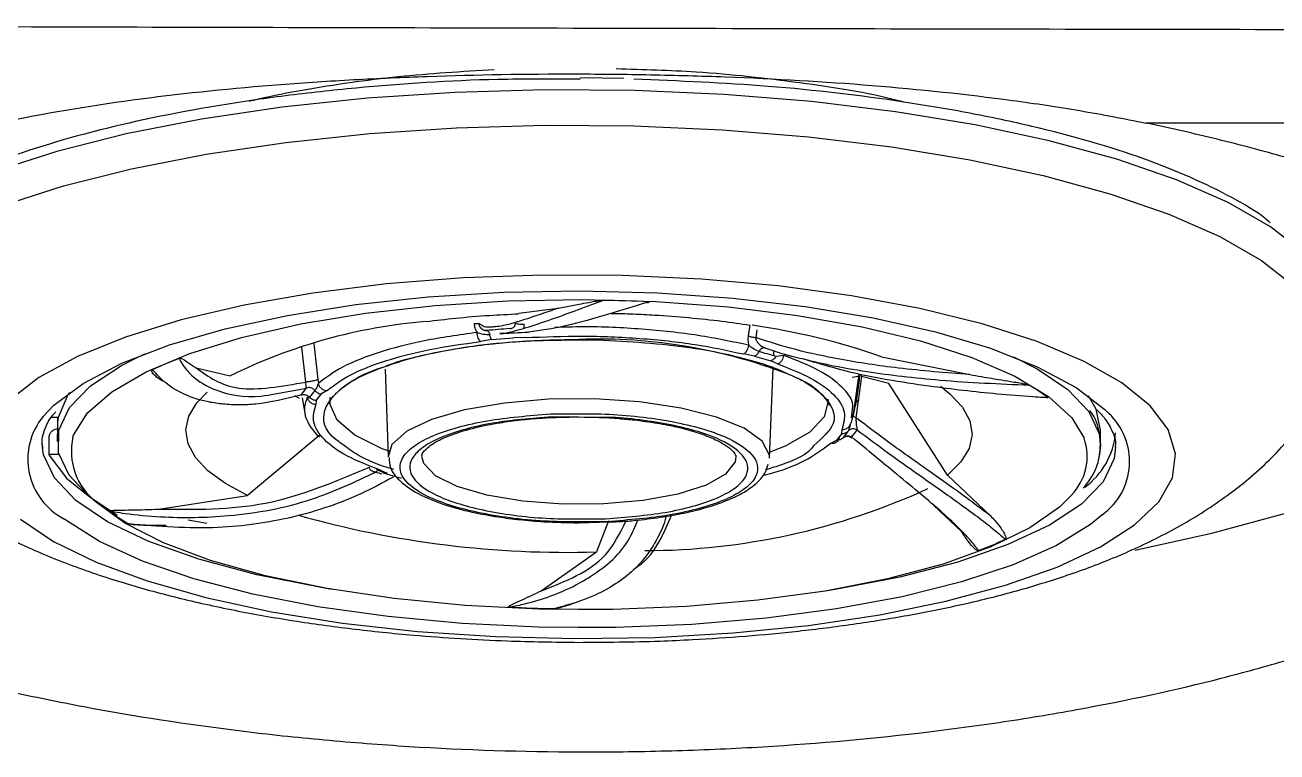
# Model space of a CAD drawing. Header units: inches. Extents: x 2 to 86, y -22 to 129.
# Drawn here: x 41.336 to 42.98, y 79.029 to 79.984 of the extents above; entities that cross this region are included whole.
import ezdxf

# ---------------------------------------------------------------- set-up
doc = ezdxf.new("R2010")
doc.units = ezdxf.units.IN
doc.header["$MEASUREMENT"] = 0
doc.layers.add('BDIM_CYAN', color=4, linetype='Continuous')

# ---------------------------------------------------------------- blocks, each defined once
blk = doc.blocks.new('2026 RHYTHM')
at = {"layer": 'BDIM_CYAN', "color": 3}
for p, q in [((39.7492, 78.9284), (39.6919, 78.9294)), ((39.6107, 78.62), (39.6629, 78.6266)), ((39.6183, 78.6051), (39.6172, 78.6002)), ((39.9148, 78.6046), (39.9126, 78.5904)), ((39.924, 78.5983), (39.9224, 78.5881)), ((39.3419, 78.5803), (39.3474, 78.533)), ((39.5759, 78.5854), (39.5608, 78.5829)), ((39.5759, 78.5854), (39.6042, 78.5879)), ((39.6195, 78.5881), (39.6042, 78.5879)), ((39.9324, 78.5746), (39.9299, 78.5767)), ((39.1081, 78.5612), (39.1201, 78.5668)), ((39.3316, 78.5297), (39.3261, 78.5757)), ((39.921, 78.5638), (39.9063, 78.5666)), ((39.921, 78.5638), (39.9424, 78.5576)), ((39.946, 78.5641), (39.9463, 78.5712)), ((39.9595, 78.5646), (39.9488, 78.5632)), ((40.0877, 78.5629), (40.2035, 78.5394)), ((39.1876, 78.5482), (39.2321, 78.5377)), ((39.4358, 78.5465), (39.4396, 78.4315)), ((39.9406, 78.4298), (39.9454, 78.5484)), ((39.9509, 78.5536), (39.9424, 78.5576)), ((39.3474, 78.533), (39.348, 78.5279)), ((40.0492, 78.5359), (40.0617, 78.5381)), ((40.0577, 78.5402), (40.0502, 78.4876)), ((40.0615, 78.5368), (40.054, 78.4829)), ((40.097, 78.5278), (40.0615, 78.5368)), ((40.1744, 78.4075), (40.097, 78.5278)), ((39.3105, 78.5179), (39.3323, 78.5217)), ((39.3168, 78.5121), (39.3227, 78.5083)), ((39.3452, 78.5053), (39.352, 78.514)), ((39.3589, 78.5182), (39.352, 78.514)), ((39.3267, 78.5088), (39.3312, 78.4836)), ((39.3452, 78.5053), (39.3448, 78.5)), ((39.0063, 78.4832), (38.9978, 78.4831)), ((39.0055, 78.4832), (39.0052, 78.4732)), ((39.7142, 78.4832), (39.6549, 78.4839)), ((40.048, 78.4827), (40.0489, 78.4905)), ((39.0052, 78.4715), (39.0051, 78.4517)), ((40.0354, 78.4622), (40.0286, 78.4535)), ((40.0354, 78.4622), (40.0358, 78.4674)), ((40.0465, 78.4729), (40.0451, 78.4715)), ((40.3752, 78.4469), (40.3753, 78.4667)), ((38.9861, 78.44), (38.9854, 78.4494)), ((38.9941, 78.4567), (38.9941, 78.4342)), ((39.3504, 78.4603), (39.255, 78.3805)), ((40.0217, 78.4493), (40.0286, 78.4535)), ((40.3752, 78.4469), (40.3734, 78.4319)), ((38.9941, 78.435), (39.0072, 78.4351)), ((39.8962, 78.4337), (39.8963, 78.4314)), ((39.4298, 78.4133), (39.4289, 78.4138)), ((39.4297, 78.4138), (39.4382, 78.4099)), ((39.4345, 78.4099), (39.4567, 78.4034)), ((40.1744, 78.4075), (40.2307, 78.3539)), ((39.1381, 78.3629), (39.255, 78.3805)), ((40.1927, 78.3334), (40.1565, 78.3675)), ((39.2017, 78.3437), (39.1768, 78.3483)), ((39.6898, 78.3448), (39.7304, 78.3461)), ((39.729, 78.3475), (39.7131, 78.3065)), ((39.6407, 78.2555), (39.7131, 78.3065)), ((39.6891, 78.2308), (39.6374, 78.2316)), ((39.6891, 78.2072), (39.6372, 78.2079))]:
    blk.add_line(p, q, dxfattribs=at)
at = {"layer": 'BDIM_CYAN', "color": 3, "flags": 128}
for points in [[(39.7636, 78.9127), (39.6452, 78.9135), (39.5275, 78.9101), (39.412, 78.9025), (39.3005, 78.8907), (39.1944, 78.8751), (39.0954, 78.8556), (39.0046, 78.8327), (38.9235, 78.8067), (38.8532, 78.7779), (38.7946, 78.7468), (38.7486, 78.7137), (38.7172, 78.6809)], [(40.6617, 78.678), (40.6416, 78.6998), (40.5986, 78.7335), (40.5429, 78.7655), (40.4752, 78.7953), (40.3965, 78.8225), (40.3079, 78.8467), (40.2106, 78.8676), (40.106, 78.8848), (39.9956, 78.8982), (39.8809, 78.9075), (39.7636, 78.9127)], [(38.7146, 78.5261), (38.7131, 78.5293), (38.7043, 78.5649), (38.7094, 78.6004), (38.7282, 78.6355), (38.7606, 78.6696), (38.806, 78.7023), (38.8638, 78.7331), (38.9332, 78.7615), (39.0133, 78.7872), (39.1028, 78.8098), (39.2007, 78.8289), (39.3053, 78.8444), (39.4155, 78.856), (39.5294, 78.8636), (39.6456, 78.8669), (39.7625, 78.8661)], [(39.7625, 78.8661), (39.8784, 78.861), (39.9916, 78.8518), (40.1006, 78.8386), (40.2038, 78.8216), (40.2998, 78.801), (40.3873, 78.7771), (40.465, 78.7502), (40.5318, 78.7208), (40.5868, 78.6892), (40.6293, 78.6559), (40.6585, 78.6214), (40.6742, 78.586), (40.6761, 78.5504), (40.6651, 78.5169)], [(39.7473, 78.6697), (39.6425, 78.6702), (39.5387, 78.6665), (39.4375, 78.6585), (39.3408, 78.6466), (39.2504, 78.6308), (39.1678, 78.6114), (39.0945, 78.5888), (39.0318, 78.5634), (38.9809, 78.5357), (38.9427, 78.5061)], [(38.9567, 78.3494), (39.0002, 78.3203), (39.0561, 78.2931), (39.1232, 78.2684), (39.2004, 78.2466), (39.2864, 78.2281), (39.3796, 78.2132), (39.4783, 78.2022), (39.5808, 78.1954), (39.6853, 78.1927), (39.7898, 78.1943), (39.8926, 78.2002), (39.9918, 78.2101), (40.0855, 78.2241), (40.1722, 78.2417), (40.2504, 78.2627), (40.3185, 78.2867), (40.3754, 78.3133), (40.42, 78.3421), (40.4517, 78.3724), (40.4697, 78.4038), (40.4739, 78.4356), (40.464, 78.4674), (40.4404, 78.4986), (40.4033, 78.5286), (40.3536, 78.5568), (40.292, 78.5828), (40.2196, 78.6061), (40.1378, 78.6263), (40.048, 78.643), (39.9518, 78.6559), (39.851, 78.6649), (39.7473, 78.6697)], [(38.9865, 78.4845), (39.0007, 78.4994), (39.039, 78.5279), (39.0899, 78.5544), (39.1524, 78.5784), (39.2255, 78.5995), (39.3076, 78.6173), (39.3971, 78.6314), (39.4923, 78.6416), (39.5914, 78.6476), (39.6924, 78.6493), (39.7934, 78.6468), (39.8923, 78.6399), (39.9873, 78.629), (40.0765, 78.6141), (40.1583, 78.5957), (40.2308, 78.574), (40.2929, 78.5494), (40.3433, 78.5225), (40.3809, 78.4937), (40.3861, 78.4885)], [(41.0061, 78.6504), (41.0038, 78.6144), (40.9882, 78.5735), (40.9588, 78.5333), (40.916, 78.4943), (40.8602, 78.4568), (40.792, 78.4214), (40.7121, 78.3883), (40.6214, 78.3579), (40.5208, 78.3306), (40.4209, 78.3085)], [(39.0255, 78.4575), (39.0264, 78.4599), (39.0447, 78.4891), (39.0767, 78.517), (39.1218, 78.5433), (39.1791, 78.5671), (39.2472, 78.5882), (39.3248, 78.606), (39.4101, 78.6201), (39.5014, 78.6303), (39.5968, 78.6362), (39.6941, 78.6379), (39.7914, 78.6353), (39.8865, 78.6283), (39.9774, 78.6173), (40.0621, 78.6023), (40.139, 78.5838), (40.2063, 78.562), (40.2626, 78.5376), (40.3067, 78.5109), (40.3376, 78.4826), (40.3538, 78.4558)], [(39.6183, 78.6051), (39.6159, 78.6053), (39.6135, 78.6054), (39.6113, 78.6056), (39.6094, 78.6058), (39.6079, 78.6061), (39.6069, 78.6063), (39.6066, 78.6065), (39.6068, 78.6067)], [(39.0837, 78.3542), (39.048, 78.3787), (39.0206, 78.4074), (39.0068, 78.4369), (39.007, 78.4667), (39.021, 78.4961), (39.0487, 78.5246), (39.0895, 78.5515), (39.1081, 78.5612)], [(40.2611, 78.5629), (40.2919, 78.5472), (40.3324, 78.5199), (40.3598, 78.4912), (40.3735, 78.4617), (40.3752, 78.4469)], [(39.0212, 78.516), (39.019, 78.5128), (39.0063, 78.4832)], [(39.255, 78.3805), (39.2259, 78.3964), (39.203, 78.4132), (39.1866, 78.4307), (39.1768, 78.4486), (39.1739, 78.4668), (39.1779, 78.4848), (39.1886, 78.5026), (39.2018, 78.5163)], [(40.1649, 78.5241), (40.1775, 78.5142), (40.1939, 78.4968), (40.2036, 78.4788), (40.2065, 78.4607), (40.2026, 78.4426), (40.1918, 78.4248), (40.1744, 78.4075)], [(40.3753, 78.4667), (40.3695, 78.4939), (40.3596, 78.5114)], [(39.4421, 78.4383), (39.4318, 78.4421), (39.3958, 78.46), (39.3726, 78.4797), (39.3633, 78.5003), (39.3637, 78.5098)], [(39.9406, 78.4298), (39.9405, 78.4337), (39.9309, 78.4519), (39.9073, 78.4689), (39.8711, 78.4837), (39.8244, 78.4955), (39.7699, 78.5036), (39.7108, 78.5075), (39.6504, 78.507), (39.5924, 78.5021), (39.54, 78.4931), (39.4964, 78.4805), (39.464, 78.4651), (39.4447, 78.4477), (39.4396, 78.4315)], [(40.0171, 78.5073), (40.0175, 78.5046), (40.0125, 78.4838), (39.9934, 78.4639), (39.9611, 78.4456), (39.9409, 78.4375)], [(40.0529, 78.5028), (40.0567, 78.505), (40.0582, 78.5058)], [(39.0063, 78.4832), (39.0055, 78.4772), (39.0052, 78.4715)], [(39.3655, 78.2574), (39.3515, 78.2598), (39.267, 78.2766), (39.1911, 78.297), (39.1253, 78.3204), (39.0711, 78.3463), (39.0295, 78.3743), (39.0013, 78.4038), (38.9872, 78.4342), (38.9861, 78.44)], [(38.9941, 78.4342), (39.0174, 78.4036), (39.0461, 78.3803)], [(39.8963, 78.4314), (39.8953, 78.4247), (39.8828, 78.4088), (39.8572, 78.3944), (39.8202, 78.3826), (39.7744, 78.3742), (39.7228, 78.3696), (39.669, 78.3694), (39.6166, 78.3733), (39.5692, 78.3813), (39.5301, 78.3926), (39.5019, 78.4067), (39.4865, 78.4225), (39.4839, 78.4321)], [(40.3949, 78.4444), (40.393, 78.4291), (40.3785, 78.3988), (40.3501, 78.3695), (40.3082, 78.3418), (40.2537, 78.3162), (40.1877, 78.2933), (40.1116, 78.2735), (40.0269, 78.2573), (40.0135, 78.2552)], [(40.337, 78.3813), (40.3212, 78.3655), (40.2826, 78.3383), (40.2312, 78.3132), (40.1684, 78.2907), (40.0953, 78.2712), (40.0137, 78.2552), (39.9251, 78.243), (39.8315, 78.2349), (39.7349, 78.2311), (39.6891, 78.2308)], [(39.6374, 78.2316), (39.5409, 78.2364), (39.4477, 78.2454), (39.3596, 78.2585), (39.2786, 78.2753), (39.2063, 78.2955), (39.1444, 78.3186), (39.094, 78.3442), (39.0568, 78.3714)], [(39.6372, 78.2079), (39.537, 78.2126), (39.4398, 78.2216), (39.3474, 78.2345), (39.2618, 78.2512), (39.1844, 78.2713), (39.1169, 78.2945), (39.0606, 78.3203), (39.0165, 78.3482), (39.0145, 78.3498)], [(40.3776, 78.3554), (40.362, 78.3427), (40.3173, 78.3151), (40.2605, 78.2898), (40.1925, 78.2672), (40.1147, 78.2477), (40.0287, 78.2317), (39.9361, 78.2195), (39.8387, 78.2114), (39.7384, 78.2075), (39.6891, 78.2072)]]:
    blk.add_lwpolyline(points, dxfattribs=at)
at = {"layer": 'BDIM_CYAN', "color": 3}
for centre, radius, start, end in [((39.6837, 76.4795), 2.1578, 87.4026, 89.0008), ((39.5505, 77.8909), 0.721, 94.9021, 116.2154), ((39.679, 77.5158), 1.087, 94.2135, 95.7991), ((39.7924, 77.7189), 0.8942, 70.7136, 81.9566), ((39.716, 77.891), 0.6951, 68.2527, 92.0889), ((39.3602, 78.0559), 0.5412, 111.1253, 115.1448), ((39.7945, 78.0749), 0.5121, 72.4714, 75.0352), ((39.3795, 78.4772), 0.0649, 136.689, 147.0796), ((39.3893, 78.4754), 0.0628, 136.689, 147.0796), ((40.1412, 78.2877), 0.2762, 53.2117, 59.508), ((39.3647, 78.4936), 0.0349, 153.3901, 194.0949), ((39.0547, 78.4284), 0.0883, 140.5713, 242.9024), ((39.3871, 78.5032), 0.0591, 197.8871, 230.2624), ((40.3269, 78.4255), 0.0865, 305.8314, 46.7857), ((39.9913, 78.4996), 0.0628, 316.689, 327.0794), ((40.0011, 78.5021), 0.0649, 316.6904, 327.0789), ((40.2968, 78.4714), 0.0985, 305.8794, 355.0345), ((39.1092, 78.4392), 0.0856, 167.6356, 232.318), ((40.2858, 78.432), 0.072, 315.2465, 19.2871), ((39.573, 78.884), 0.4956, 252.4336, 253.3682), ((39.7754, 79.2041), 0.8958, 270.1002, 294.6112), ((39.2391, 78.5814), 0.2762, 233.2117, 239.508), ((39.6753, 79.6122), 1.3062, 254.3048, 271.6618), ((40.0201, 78.8132), 0.5412, 291.1253, 295.1452), ((39.6965, 80.3896), 2.1578, 267.4026, 269.0009)]:
    blk.add_arc(centre, radius, start, end, dxfattribs=at)
for points, knots in [([(46.041, 78.9888), (45.7893, 78.9886), (45.2784, 78.9883), (44.5009, 78.9884), (43.7009, 78.9887), (42.8784, 78.9893), (41.856, 78.9904), (40.6633, 78.9922), (39.33, 78.9949), (38.4633, 78.9973), (38.041, 78.9986)], [0, 0, 0, 0, 0.0943803, 0.1915681, 0.2915658, 0.3943756, 0.5, 0.6749705, 0.841634, 1, 1, 1, 1]), ([(39.2571, 78.8986), (39.2612, 78.8996), (39.2837, 78.9053), (39.3473, 78.9173), (39.4492, 78.9323), (39.5365, 78.9377), (39.5788, 78.9403)], [0, 0, 0, 0, 0.045346, 0.247325, 0.634606, 1, 1, 1, 1]), ([(39.7391, 78.9413), (39.7745, 78.9403), (39.8575, 78.938), (39.9817, 78.9237), (40.0744, 78.9095), (40.1142, 78.8983), (40.118, 78.8972)], [0, 0, 0, 0, 0.258151, 0.606581, 0.962406, 1, 1, 1, 1]), ([(39.692, 78.9273), (39.6557, 78.9275), (39.556, 78.9282), (39.4255, 78.9192), (39.3041, 78.9061), (39.1843, 78.8885), (39.0461, 78.8595), (38.9297, 78.8225), (38.8557, 78.7891), (38.817, 78.77), (38.8035, 78.7585), (38.8011, 78.7564)], [0, 0, 0, 0, 0.097151, 0.266569, 0.354904, 0.443257, 0.623463, 0.803669, 0.892004, 0.980357, 1, 1, 1, 1]), ([(38.9416, 78.873), (38.9977, 78.8844), (39.0555, 78.8939), (39.1744, 78.9095), (39.2356, 78.9157), (39.3302, 78.923), (39.3623, 78.9251), (39.4267, 78.9286), (39.459, 78.93), (39.556, 78.9334), (39.621, 78.9345), (39.7189, 78.9343), (39.7516, 78.934), (39.8171, 78.9327), (39.8501, 78.9318), (39.9482, 78.9281), (40.0122, 78.9244), (40.1376, 78.9142), (40.199, 78.9078), (40.2893, 78.8956), (40.3191, 78.8911), (40.3774, 78.8812), (40.4061, 78.8758), (40.4342, 78.8699)], [0, 0, 0, 0, 0.125, 0.125, 0.25, 0.25, 0.3125, 0.3125, 0.375, 0.375, 0.5, 0.5, 0.5625, 0.5625, 0.625, 0.625, 0.75, 0.75, 0.875, 0.875, 0.9375, 0.9375, 1, 1, 1, 1]), ([(40.5982, 78.7389), (40.5959, 78.7409), (40.5824, 78.7523), (40.5329, 78.7815), (40.4378, 78.8242), (40.3145, 78.8598), (40.2045, 78.8832), (40.091, 78.9023), (39.9439, 78.9199), (39.8216, 78.925), (39.7622, 78.9275)], [0, 0, 0, 0, 0.0186614, 0.1094785, 0.2947099, 0.4799414, 0.5707395, 0.6615566, 0.8356991, 1, 1, 1, 1]), ([(38.9417, 78.873), (38.8774, 78.8598), (38.817, 78.8452), (38.7322, 78.8212), (38.7049, 78.8129), (38.6654, 78.7999), (38.6525, 78.7954), (38.6271, 78.7864), (38.6147, 78.7818), (38.5545, 78.7586), (38.5116, 78.7391), (38.4552, 78.7087), (38.4377, 78.6984), (38.4135, 78.6826), (38.4057, 78.6773), (38.3909, 78.6665), (38.3838, 78.6611), (38.3503, 78.6337), (38.3297, 78.6116), (38.3003, 78.5668), (38.2916, 78.544), (38.2863, 78.4977), (38.2898, 78.4748), (38.3087, 78.4292), (38.324, 78.4065), (38.3561, 78.3725), (38.3683, 78.3613), (38.3952, 78.3392), (38.41, 78.3283), (38.4584, 78.296), (38.4959, 78.2751), (38.5496, 78.2497), (38.5607, 78.2447), (38.5834, 78.2347), (38.595, 78.2298), (38.6307, 78.2153), (38.6555, 78.206), (38.7332, 78.1787), (38.7891, 78.1617), (38.8793, 78.1381), (38.9106, 78.1306), (38.9744, 78.1163), (39.0069, 78.1097), (39.1064, 78.091), (39.1753, 78.0803), (39.2646, 78.0693), (39.2826, 78.0672), (39.319, 78.0633), (39.3374, 78.0615), (39.3927, 78.0564), (39.4298, 78.0535), (39.5412, 78.0466), (39.6161, 78.0442), (39.7292, 78.0438), (39.767, 78.0443), (39.843, 78.0463), (39.8805, 78.0478), (39.9921, 78.0541), (40.0649, 78.0604), (40.1719, 78.0729), (40.2072, 78.0775), (40.277, 78.0879), (40.3111, 78.0936), (40.4108, 78.1117), (40.474, 78.1255), (40.5637, 78.1484), (40.5928, 78.1564), (40.6351, 78.1691), (40.649, 78.1734), (40.6762, 78.1821), (40.6895, 78.1865), (40.7543, 78.209), (40.8014, 78.2279), (40.8651, 78.2578), (40.8851, 78.268), (40.9228, 78.2889), (40.9405, 78.2996), (40.9888, 78.3318), (41.0154, 78.3537), (41.0468, 78.3872), (41.0559, 78.3984), (41.0711, 78.4212), (41.0773, 78.4328), (41.0912, 78.4673), (41.0944, 78.4903), (41.0901, 78.5246), (41.0872, 78.5361), (41.0805, 78.5533), (41.0779, 78.559), (41.0719, 78.5705), (41.0685, 78.5762), (41.0496, 78.6048), (41.0287, 78.6271), (40.9753, 78.6707), (40.943, 78.692), (40.8856, 78.7232), (40.8651, 78.7333), (40.8219, 78.7531), (40.7992, 78.7627), (40.7274, 78.7907), (40.6748, 78.8083), (40.5889, 78.8331), (40.5591, 78.841), (40.498, 78.856), (40.4666, 78.8632), (40.4342, 78.8699)], [0, 0, 0, 0, 0.03125, 0.03125, 0.046875, 0.046875, 0.054688, 0.054688, 0.0625, 0.0625, 0.09375, 0.09375, 0.109375, 0.109375, 0.117188, 0.117188, 0.125, 0.125, 0.15625, 0.15625, 0.1875, 0.1875, 0.21875, 0.21875, 0.25, 0.25, 0.265625, 0.265625, 0.28125, 0.28125, 0.3125, 0.3125, 0.320312, 0.320312, 0.328125, 0.328125, 0.34375, 0.34375, 0.375, 0.375, 0.390625, 0.390625, 0.40625, 0.40625, 0.4375, 0.4375, 0.445312, 0.445312, 0.453125, 0.453125, 0.46875, 0.46875, 0.5, 0.5, 0.515625, 0.515625, 0.53125, 0.53125, 0.5625, 0.5625, 0.578125, 0.578125, 0.59375, 0.59375, 0.625, 0.625, 0.640625, 0.640625, 0.648437, 0.648437, 0.65625, 0.65625, 0.6875, 0.6875, 0.703125, 0.703125, 0.71875, 0.71875, 0.75, 0.75, 0.765625, 0.765625, 0.78125, 0.78125, 0.8125, 0.8125, 0.828125, 0.828125, 0.835937, 0.835937, 0.84375, 0.84375, 0.875, 0.875, 0.90625, 0.90625, 0.921875, 0.921875, 0.9375, 0.9375, 0.96875, 0.96875, 0.984375, 0.984375, 1, 1, 1, 1]), ([(43.6577, 78.8662), (43.371, 78.8664), (42.7976, 78.8668), (41.9376, 78.8677), (41.1498, 78.8688), (40.6486, 78.8696), (40.4342, 78.8699)], [0, 0, 0, 0, 0.266821, 0.533639, 0.800458, 1, 1, 1, 1]), ([(39.6629, 78.6266), (39.647, 78.6211), (39.6155, 78.6101), (39.5896, 78.6029), (39.5798, 78.6022), (39.5775, 78.602)], [0, 0, 0, 0, 0.433768, 0.861789, 1, 1, 1, 1]), ([(39.5862, 78.5937), (39.5877, 78.5937), (39.5943, 78.5937), (39.6132, 78.5986), (39.6441, 78.6085), (39.6809, 78.6216), (39.7086, 78.6321), (39.7214, 78.6369)], [0, 0, 0, 0, 0.071473, 0.30612, 0.550337, 0.792149, 1, 1, 1, 1]), ([(39.7815, 78.6351), (39.7808, 78.6348), (39.779, 78.6343), (39.7737, 78.6325), (39.7569, 78.6272), (39.7204, 78.6161), (39.6671, 78.601), (39.6394, 78.5974), (39.6242, 78.5954)], [0, 0, 0, 0, 0.009829, 0.026256, 0.078708, 0.257825, 0.592867, 1, 1, 1, 1]), ([(39.6629, 78.6266), (39.6661, 78.6272), (39.6747, 78.6289), (39.6881, 78.6315), (39.7012, 78.634), (39.711, 78.6357), (39.717, 78.6368), (39.7209, 78.6369), (39.7214, 78.6369)], [0, 0, 0, 0, 0.191782, 0.518998, 0.728969, 0.85611, 0.98384, 1, 1, 1, 1]), ([(39.7815, 78.6351), (39.7816, 78.635), (39.7819, 78.635), (39.7822, 78.635), (39.7824, 78.6349), (39.7825, 78.6348), (39.7824, 78.6346), (39.7816, 78.6341), (39.7804, 78.6338), (39.7796, 78.6336)], [0, 0, 0, 0, 0.047886, 0.096241, 0.140019, 0.187864, 0.26967, 0.525147, 1, 1, 1, 1]), ([(39.4896, 78.6092), (39.5023, 78.6107), (39.5287, 78.6139), (39.5698, 78.6173), (39.5981, 78.6187), (39.6108, 78.6193)], [0, 0, 0, 0, 0.3355118, 0.7002762, 1, 1, 1, 1]), ([(39.7326, 78.6199), (39.7422, 78.6197), (39.7614, 78.6194), (39.7955, 78.6174), (39.8349, 78.6145), (39.8773, 78.61), (39.9027, 78.6063), (39.9149, 78.6046)], [0, 0, 0, 0, 0.1465651, 0.2933581, 0.5331091, 0.7759383, 1, 1, 1, 1]), ([(39.5565, 78.5948), (39.5328, 78.5915), (39.4854, 78.5848), (39.4259, 78.569), (39.3774, 78.5501), (39.3578, 78.5353), (39.348, 78.5279)], [0, 0, 0, 0, 0.25, 0.5, 0.75, 1, 1, 1, 1]), ([(39.5527, 78.6064), (39.5535, 78.6064), (39.5551, 78.6064), (39.557, 78.6065), (39.5584, 78.6067), (39.5587, 78.6068), (39.5588, 78.6069)], [0, 0, 0, 0, 0.245337, 0.5, 0.754663, 1, 1, 1, 1]), ([(39.5527, 78.6064), (39.5528, 78.6044), (39.5531, 78.6002), (39.5553, 78.5967), (39.5565, 78.5948)], [0, 0, 0, 0, 0.459104, 1, 1, 1, 1]), ([(39.573, 78.5917), (39.5702, 78.5918), (39.5644, 78.5919), (39.5592, 78.5938), (39.5565, 78.5948)], [0, 0, 0, 0, 0.490746, 1, 1, 1, 1]), ([(39.5588, 78.6069), (39.5589, 78.6062), (39.559, 78.6048), (39.56, 78.6023), (39.562, 78.5997), (39.5653, 78.5976), (39.5679, 78.5974), (39.5692, 78.5973)], [0, 0, 0, 0, 0.111418, 0.230072, 0.482003, 0.743082, 1, 1, 1, 1]), ([(39.5775, 78.602), (39.5758, 78.6018), (39.5701, 78.6012), (39.5638, 78.6024), (39.5605, 78.6054), (39.5588, 78.6069)], [0, 0, 0, 0, 0.166954, 0.5868829, 1, 1, 1, 1]), ([(39.5705, 78.5972), (39.5696, 78.5972), (39.5678, 78.5971), (39.5653, 78.5978), (39.5629, 78.5991), (39.5617, 78.6004), (39.561, 78.601)], [0, 0, 0, 0, 0.243218, 0.495225, 0.749641, 1, 1, 1, 1]), ([(39.5862, 78.5932), (39.5926, 78.5936), (39.605, 78.5946), (39.6179, 78.595), (39.6242, 78.5952)], [0, 0, 0, 0, 0.515586, 1, 1, 1, 1]), ([(39.5992, 78.5999), (39.6001, 78.6), (39.6019, 78.6001), (39.6041, 78.6013), (39.6055, 78.6027), (39.6062, 78.6039), (39.6067, 78.6053), (39.6068, 78.6062), (39.6068, 78.6067)], [0, 0, 0, 0, 0.27767, 0.532627, 0.651875, 0.767289, 0.882123, 1, 1, 1, 1]), ([(39.9134, 78.578), (39.8918, 78.5826), (39.8486, 78.5918), (39.7736, 78.5997), (39.709, 78.603), (39.6708, 78.6017), (39.6586, 78.6012)], [0, 0, 0, 0, 0.288168, 0.576335, 0.864503, 1, 1, 1, 1]), ([(39.3589, 78.5182), (39.3682, 78.5252), (39.3871, 78.5396), (39.4343, 78.5579), (39.4922, 78.5732), (39.5381, 78.5797), (39.5608, 78.5829)], [0, 0, 0, 0, 0.2470114, 0.5, 0.7529886, 1, 1, 1, 1]), ([(39.4356, 78.5502), (39.4373, 78.5509), (39.4519, 78.557), (39.4861, 78.5655), (39.5328, 78.5746), (39.5745, 78.5799), (39.6129, 78.5833), (39.6509, 78.5853), (39.6776, 78.5855), (39.6907, 78.5856)], [0, 0, 0, 0, 0.029536, 0.257611, 0.45144, 0.60293, 0.724615, 0.864991, 1, 1, 1, 1]), ([(39.4356, 78.5501), (39.4471, 78.554), (39.4738, 78.5633), (39.5267, 78.5739), (39.6072, 78.5846), (39.6723, 78.5851), (39.7147, 78.5853)], [0, 0, 0, 0, 0.166958, 0.3862802, 0.6010448, 1, 1, 1, 1]), ([(39.6195, 78.5881), (39.6444, 78.5891), (39.6947, 78.5911), (39.7709, 78.5877), (39.8438, 78.58), (39.8856, 78.571), (39.9063, 78.5666)], [0, 0, 0, 0, 0.247011, 0.5, 0.752989, 1, 1, 1, 1]), ([(39.7147, 78.5853), (39.7564, 78.5829), (39.8205, 78.5792), (39.8949, 78.5645), (39.9421, 78.5514), (39.964, 78.5409), (39.9735, 78.5364)], [0, 0, 0, 0, 0.399125, 0.613981, 0.833397, 1, 1, 1, 1]), ([(39.9126, 78.5904), (39.9123, 78.5885), (39.9117, 78.5843), (39.9128, 78.5802), (39.9134, 78.578)], [0, 0, 0, 0, 0.459354, 1, 1, 1, 1]), ([(39.9126, 78.5904), (39.9133, 78.5901), (39.9147, 78.5896), (39.9173, 78.5889), (39.92, 78.5884), (39.9216, 78.5882), (39.9224, 78.5881)], [0, 0, 0, 0, 0.2453369, 0.5000001, 0.7546632, 1, 1, 1, 1]), ([(39.9268, 78.5696), (39.9241, 78.5708), (39.9194, 78.5729), (39.9152, 78.5764), (39.9134, 78.578)], [0, 0, 0, 0, 0.571403, 1, 1, 1, 1]), ([(40.2035, 78.5394), (40.1721, 78.5419), (40.1145, 78.5465), (40.0376, 78.5581), (39.9747, 78.5713), (39.9397, 78.5825), (39.9224, 78.5881)], [0, 0, 0, 0, 0.317509, 0.583481, 0.794833, 1, 1, 1, 1]), ([(39.9224, 78.5881), (39.9225, 78.5874), (39.9226, 78.5859), (39.9238, 78.583), (39.9262, 78.5796), (39.93, 78.5763), (39.933, 78.5751), (39.9345, 78.5745)], [0, 0, 0, 0, 0.111469, 0.230184, 0.482261, 0.743373, 1, 1, 1, 1]), ([(39.1651, 78.5607), (39.1652, 78.5608), (39.1654, 78.5608), (39.1657, 78.5609), (39.166, 78.5609), (39.1665, 78.5609), (39.1673, 78.5608), (39.1696, 78.5601), (39.1752, 78.5567), (39.181, 78.5524), (39.1859, 78.5493), (39.1876, 78.5482)], [0, 0, 0, 0, 0.005501, 0.011055, 0.016084, 0.02158, 0.030977, 0.060324, 0.195274, 0.730604, 1, 1, 1, 1]), ([(39.1651, 78.5607), (39.1653, 78.5604), (39.1657, 78.5596), (39.167, 78.5571), (39.1715, 78.5496), (39.1842, 78.534), (39.2148, 78.5158), (39.2602, 78.5073), (39.2976, 78.5152), (39.3105, 78.5179)], [0, 0, 0, 0, 0.008071, 0.021558, 0.064622, 0.211677, 0.486749, 0.823042, 1, 1, 1, 1]), ([(39.9345, 78.5745), (39.9483, 78.5699), (39.9631, 78.5651), (39.9793, 78.5614), (39.9804, 78.5611)], [0, 0, 0, 0, 0.9300158, 1, 1, 1, 1]), ([(40.0489, 78.4905), (40.0495, 78.4934), (40.0517, 78.5044), (40.0375, 78.5231), (40.0083, 78.5456), (39.9758, 78.5582), (39.9595, 78.5646)], [0, 0, 0, 0, 0.11094, 0.407294, 0.703647, 1, 1, 1, 1]), ([(39.9598, 78.5665), (39.9623, 78.5658), (39.9673, 78.5645), (39.9691, 78.5638), (39.97, 78.5635)], [0, 0, 0, 0, 0.505926, 1, 1, 1, 1]), ([(39.9804, 78.5611), (39.993, 78.5581), (40.0215, 78.5513), (40.0667, 78.5435), (40.1157, 78.537), (40.1872, 78.5297), (40.2425, 78.5274), (40.2813, 78.5257)], [0, 0, 0, 0, 0.134675, 0.304466, 0.456322, 0.61821, 1, 1, 1, 1]), ([(40.3065, 78.5089), (40.3057, 78.5089), (40.3035, 78.5091), (40.2968, 78.5095), (40.2755, 78.5109), (40.2261, 78.5148), (40.1436, 78.5244), (40.0551, 78.5387), (40.003, 78.5545), (39.9842, 78.5602)], [0, 0, 0, 0, 0.007972, 0.021295, 0.063836, 0.2091, 0.480825, 0.813025, 1, 1, 1, 1]), ([(39.1461, 78.5299), (39.1454, 78.5302), (39.1413, 78.5321), (39.1363, 78.5355), (39.1318, 78.5396), (39.13, 78.5427), (39.1286, 78.5446), (39.13, 78.5457), (39.1302, 78.5458)], [0, 0, 0, 0, 0.086242, 0.456238, 0.693646, 0.837388, 0.981796, 1, 1, 1, 1]), ([(39.325, 78.5125), (39.305, 78.5076), (39.2767, 78.5008), (39.2437, 78.4994), (39.2229, 78.5004), (39.1981, 78.504), (39.1717, 78.5125), (39.1472, 78.5271), (39.1357, 78.5398), (39.1302, 78.5458)], [0, 0, 0, 0, 0.229238, 0.322198, 0.414546, 0.50635, 0.67863, 0.847274, 1, 1, 1, 1]), ([(39.1876, 78.5482), (39.2039, 78.5366), (39.2367, 78.513), (39.2998, 78.5241), (39.3316, 78.5297)], [0, 0, 0, 0, 0.495173, 1, 1, 1, 1]), ([(39.3788, 78.4487), (39.3761, 78.4505), (39.3563, 78.464), (39.3494, 78.4927), (39.3776, 78.524), (39.4122, 78.5428), (39.4317, 78.5489), (39.4356, 78.5501)], [0, 0, 0, 0, 0.055802, 0.409491, 0.76318, 0.953577, 1, 1, 1, 1]), ([(39.3618, 78.5018), (39.3617, 78.5017), (39.3615, 78.5009), (39.3639, 78.5066), (39.3699, 78.5138), (39.3828, 78.5253), (39.4033, 78.538), (39.4253, 78.5463), (39.4356, 78.5502)], [0, 0, 0, 0, 0.010187, 0.121829, 0.287117, 0.458172, 0.747547, 1, 1, 1, 1]), ([(39.9509, 78.5536), (39.9664, 78.5476), (39.9978, 78.5353), (40.0269, 78.5135), (40.042, 78.4905), (40.0378, 78.475), (40.0358, 78.4674)], [0, 0, 0, 0, 0.247011, 0.5, 0.752989, 1, 1, 1, 1]), ([(38.7138, 78.5278), (38.72, 78.5162), (38.7338, 78.4904), (38.7662, 78.4497), (38.8138, 78.4036), (38.8758, 78.3589), (38.9468, 78.3203), (39.0185, 78.2901), (39.0896, 78.266), (39.1619, 78.2462), (39.2368, 78.2296), (39.3137, 78.216), (39.3924, 78.2052), (39.4658, 78.1976), (39.5342, 78.1926), (39.6062, 78.1889), (39.6581, 78.1882), (39.6893, 78.1878)], [0, 0, 0, 0, 0.045596, 0.101549, 0.164102, 0.249308, 0.335129, 0.414785, 0.487907, 0.557572, 0.627897, 0.696385, 0.76108, 0.828114, 0.877389, 0.926236, 1, 1, 1, 1]), ([(39.3474, 78.533), (39.3471, 78.5328), (39.3465, 78.5325), (39.345, 78.532), (39.3429, 78.5314), (39.3405, 78.5309), (39.3379, 78.5304), (39.3354, 78.53), (39.3333, 78.5298), (39.3321, 78.5297), (39.3316, 78.5297)], [0, 0, 0, 0, 0.112211, 0.235183, 0.366441, 0.502102, 0.637431, 0.767756, 0.88937, 1, 1, 1, 1]), ([(39.3323, 78.5217), (39.3322, 78.522), (39.3321, 78.5224), (39.3319, 78.524), (39.3318, 78.5256), (39.3317, 78.5269), (39.3316, 78.5283), (39.3316, 78.5292), (39.3316, 78.5297)], [0, 0, 0, 0, 0.277558, 0.532524, 0.651825, 0.767232, 0.882131, 1, 1, 1, 1]), ([(39.348, 78.5279), (39.3477, 78.5272), (39.3473, 78.5261), (39.3466, 78.5242), (39.3458, 78.5223), (39.3447, 78.52), (39.3439, 78.519), (39.3436, 78.5185)], [0, 0, 0, 0, 0.224307, 0.303573, 0.473827, 0.745729, 1, 1, 1, 1]), ([(39.9735, 78.5366), (39.9758, 78.5356), (39.9847, 78.5315), (39.9953, 78.5246), (40.0064, 78.5161), (40.0138, 78.508), (40.0179, 78.5024), (40.0193, 78.4985), (40.019, 78.4993), (40.019, 78.4993)], [0, 0, 0, 0, 0.082191, 0.325648, 0.504264, 0.705813, 0.891807, 0.997518, 1, 1, 1, 1]), ([(39.9735, 78.5364), (39.9768, 78.535), (39.9932, 78.528), (40.0178, 78.5078), (40.0343, 78.4775), (40.0095, 78.4559), (39.9986, 78.4463)], [0, 0, 0, 0, 0.053882, 0.273091, 0.680302, 1, 1, 1, 1]), ([(40.0494, 78.4811), (40.0509, 78.4873), (40.0555, 78.506), (40.0577, 78.525), (40.0592, 78.5376)], [0, 0, 0, 0, 0.333517, 1, 1, 1, 1]), ([(40.2035, 78.5394), (40.2086, 78.5385), (40.2226, 78.5362), (40.2421, 78.533), (40.2595, 78.5301), (40.27, 78.5283), (40.276, 78.5271), (40.2792, 78.5264), (40.2807, 78.526), (40.2812, 78.5257), (40.2813, 78.5257)], [0, 0, 0, 0, 0.191797, 0.519572, 0.729704, 0.856737, 0.930022, 0.970712, 0.992634, 1, 1, 1, 1]), ([(39.3259, 78.5133), (39.3258, 78.513), (39.3256, 78.5121), (39.3252, 78.5123), (39.325, 78.5125)], [0, 0, 0, 0, 0.334004, 1, 1, 1, 1]), ([(39.3436, 78.5185), (39.3427, 78.5194), (39.3411, 78.521), (39.338, 78.5222), (39.3349, 78.5225), (39.3331, 78.522), (39.3323, 78.5217)], [0, 0, 0, 0, 0.266689, 0.531115, 0.778754, 1, 1, 1, 1]), ([(39.3436, 78.5185), (39.3441, 78.5179), (39.3453, 78.5167), (39.3474, 78.5153), (39.3497, 78.5143), (39.3513, 78.5141), (39.352, 78.514)], [0, 0, 0, 0, 0.257259, 0.51339, 0.762603, 1, 1, 1, 1]), ([(39.6893, 78.1878), (39.7251, 78.1881), (39.7754, 78.1884), (39.8485, 78.1918), (39.9096, 78.1958), (39.9802, 78.2025), (40.0515, 78.2115), (40.1231, 78.223), (40.1935, 78.2372), (40.262, 78.2541), (40.3284, 78.2742), (40.3935, 78.2983), (40.4575, 78.3277), (40.5195, 78.3636), (40.5785, 78.4078), (40.6266, 78.4567), (40.654, 78.4957), (40.6646, 78.516), (40.6671, 78.5209)], [0, 0, 0, 0, 0.084698, 0.118705, 0.174763, 0.232076, 0.29273, 0.355078, 0.419807, 0.485638, 0.552438, 0.622147, 0.695051, 0.770109, 0.843969, 0.920305, 0.98083, 1, 1, 1, 1]), ([(39.3365, 78.5096), (39.3359, 78.509), (39.3349, 78.5081), (39.3339, 78.5089), (39.3335, 78.5092)], [0, 0, 0, 0, 0.571404, 1, 1, 1, 1]), ([(39.4297, 78.4138), (39.4141, 78.4199), (39.3828, 78.4321), (39.3536, 78.4539), (39.3386, 78.477), (39.3428, 78.4924), (39.3448, 78.5)], [0, 0, 0, 0, 0.2470116, 0.5, 0.7529884, 1, 1, 1, 1]), ([(38.9865, 78.4425), (38.9861, 78.4438), (38.9837, 78.4529), (38.9883, 78.4669), (38.995, 78.4821), (39.0023, 78.4895), (39.0032, 78.4904)], [0, 0, 0, 0, 0.088157, 0.582633, 0.947846, 1, 1, 1, 1]), ([(39.7273, 78.3463), (39.6976, 78.3459), (39.652, 78.3453), (39.5934, 78.3517), (39.5515, 78.3591), (39.5154, 78.3691), (39.4787, 78.3842), (39.4526, 78.4062), (39.455, 78.4294), (39.4743, 78.4472), (39.4985, 78.4599), (39.5307, 78.4707), (39.5801, 78.482), (39.6242, 78.4855), (39.6529, 78.4878)], [0, 0, 0, 0, 0.1197284, 0.1841803, 0.25, 0.3158197, 0.3802716, 0.5, 0.6197284, 0.6841803, 0.75, 0.8158197, 0.8802716, 1, 1, 1, 1]), ([(39.6549, 78.4839), (39.6278, 78.4818), (39.5861, 78.4785), (39.5394, 78.4678), (39.5089, 78.4576), (39.4861, 78.4455), (39.4678, 78.4288), (39.4656, 78.4068), (39.4903, 78.386), (39.5249, 78.3717), (39.559, 78.3623), (39.5986, 78.3552), (39.6541, 78.3492), (39.6972, 78.3498), (39.7252, 78.3502)], [0, 0, 0, 0, 0.119728, 0.18418, 0.25, 0.31582, 0.380272, 0.5, 0.619728, 0.68418, 0.75, 0.81582, 0.880272, 1, 1, 1, 1]), ([(39.4841, 78.4328), (39.4842, 78.4343), (39.4842, 78.4372), (39.4973, 78.4492), (39.5213, 78.4605), (39.5521, 78.4698), (39.5835, 78.4761), (39.6131, 78.4801), (39.6477, 78.4833), (39.6739, 78.4837), (39.6903, 78.4839)], [0, 0, 0, 0, 0.148731, 0.288631, 0.432207, 0.566471, 0.67963, 0.768051, 0.855346, 1, 1, 1, 1]), ([(39.6529, 78.4878), (39.6825, 78.4882), (39.7281, 78.4888), (39.7868, 78.4824), (39.8287, 78.475), (39.8647, 78.465), (39.9014, 78.4499), (39.9275, 78.4279), (39.9252, 78.4047), (39.9058, 78.3869), (39.8817, 78.3742), (39.8494, 78.3634), (39.8, 78.3521), (39.7559, 78.3486), (39.7273, 78.3463)], [0, 0, 0, 0, 0.119728, 0.18418, 0.25, 0.31582, 0.380272, 0.5, 0.619728, 0.68418, 0.75, 0.81582, 0.880272, 1, 1, 1, 1]), ([(39.6903, 78.4839), (39.708, 78.4835), (39.7327, 78.4829), (39.7668, 78.4796), (39.7933, 78.4759), (39.8213, 78.4704), (39.8458, 78.4636), (39.866, 78.4561), (39.8811, 78.4483), (39.8909, 78.441), (39.8957, 78.4349), (39.896, 78.433), (39.8962, 78.4321)], [0, 0, 0, 0, 0.161397, 0.224239, 0.326044, 0.426685, 0.529285, 0.629906, 0.72686, 0.819407, 0.909595, 1, 1, 1, 1]), ([(39.7252, 78.3502), (39.7523, 78.3523), (39.794, 78.3556), (39.8407, 78.3663), (39.8712, 78.3765), (39.894, 78.3886), (39.9123, 78.4053), (39.9145, 78.4273), (39.8899, 78.4481), (39.8552, 78.4624), (39.8211, 78.4719), (39.7814, 78.4787), (39.7452, 78.4833), (39.7222, 78.4832), (39.7142, 78.4832)], [0, 0, 0, 0, 0.130905, 0.201373, 0.273337, 0.345301, 0.41577, 0.546675, 0.67758, 0.748048, 0.820012, 0.891976, 0.962444, 1, 1, 1, 1]), ([(40.0502, 78.4876), (40.0498, 78.4857), (40.049, 78.4818), (40.0478, 78.4777), (40.0472, 78.4755)], [0, 0, 0, 0, 0.459375, 1, 1, 1, 1]), ([(40.0502, 78.4876), (40.0502, 78.4872), (40.05, 78.4864), (40.0507, 78.4852), (40.052, 78.4839), (40.0533, 78.4832), (40.054, 78.4829)], [0, 0, 0, 0, 0.245337, 0.5, 0.754663, 1, 1, 1, 1]), ([(40.054, 78.4829), (40.054, 78.4821), (40.054, 78.4807), (40.0542, 78.4775), (40.0545, 78.4737), (40.055, 78.4696), (40.0554, 78.4678), (40.0556, 78.4669)], [0, 0, 0, 0, 0.111467, 0.230181, 0.482258, 0.743371, 1, 1, 1, 1]), ([(40.2307, 78.3539), (40.2187, 78.363), (40.1955, 78.3807), (40.1502, 78.4127), (40.1027, 78.4461), (40.07, 78.4707), (40.054, 78.4829)], [0, 0, 0, 0, 0.2807474, 0.5455521, 0.7768174, 1, 1, 1, 1]), ([(40.3526, 78.3901), (40.3566, 78.3952), (40.3667, 78.4079), (40.3751, 78.4312), (40.3756, 78.4593), (40.3702, 78.4803), (40.3624, 78.4906), (40.3612, 78.4922)], [0, 0, 0, 0, 0.162369, 0.406946, 0.673633, 0.951246, 1, 1, 1, 1]), ([(40.3705, 78.4932), (40.3743, 78.4893), (40.3838, 78.4794), (40.3914, 78.4638), (40.3959, 78.4521), (40.3945, 78.4454), (40.3943, 78.4443)], [0, 0, 0, 0, 0.220877, 0.558818, 0.93363, 1, 1, 1, 1]), ([(39.0052, 78.468), (39.0041, 78.4679), (39.0017, 78.4676), (38.9984, 78.4657), (38.9957, 78.4628), (38.9943, 78.4596), (38.9942, 78.4575), (38.9941, 78.4567)], [0, 0, 0, 0, 0.17905, 0.405272, 0.630966, 0.855606, 1, 1, 1, 1]), ([(40.0441, 78.4654), (40.0447, 78.467), (40.0457, 78.4696), (40.0468, 78.4738), (40.0472, 78.4755)], [0, 0, 0, 0, 0.571399, 1, 1, 1, 1]), ([(40.0556, 78.4669), (40.0691, 78.4568), (40.0944, 78.4378), (40.1316, 78.4115), (40.1632, 78.3893), (40.1913, 78.3693), (40.2141, 78.3526), (40.2346, 78.3367), (40.2448, 78.3278), (40.25, 78.3233)], [0, 0, 0, 0, 0.154271, 0.288952, 0.454424, 0.575072, 0.714225, 0.852753, 1, 1, 1, 1]), ([(39.4472, 78.4149), (39.4438, 78.4159), (39.4234, 78.4216), (39.3989, 78.4331), (39.3846, 78.4441), (39.3788, 78.4487)], [0, 0, 0, 0, 0.106782, 0.634617, 1, 1, 1, 1]), ([(40.0217, 78.4493), (40.0122, 78.4423), (39.9929, 78.4281), (39.9601, 78.4138), (39.9359, 78.4078), (39.9316, 78.4067)], [0, 0, 0, 0, 0.444275, 0.899301, 1, 1, 1, 1]), ([(39.9986, 78.4463), (39.9966, 78.4437), (39.9895, 78.4343), (39.9654, 78.4236), (39.9429, 78.4166), (39.936, 78.4145)], [0, 0, 0, 0, 0.217165, 0.761139, 1, 1, 1, 1]), ([(40.0371, 78.4565), (40.0365, 78.4559), (40.0353, 78.4549), (40.0332, 78.4539), (40.0309, 78.4534), (40.0293, 78.4534), (40.0286, 78.4535)], [0, 0, 0, 0, 0.257259, 0.51339, 0.762603, 1, 1, 1, 1]), ([(40.0371, 78.4565), (40.0379, 78.4571), (40.0395, 78.4585), (40.0426, 78.4592), (40.0457, 78.4589), (40.0475, 78.458), (40.0484, 78.4576)], [0, 0, 0, 0, 0.2666892, 0.5311152, 0.7787539, 1, 1, 1, 1]), ([(40.0377, 78.457), (40.0385, 78.4575), (40.0401, 78.4585), (40.0434, 78.4587), (40.0465, 78.4579), (40.048, 78.4568), (40.0488, 78.4563)], [0, 0, 0, 0, 0.2760018, 0.5382859, 0.7807369, 1, 1, 1, 1]), ([(40.0484, 78.4576), (40.0484, 78.4572), (40.0485, 78.4563), (40.0487, 78.4563), (40.0489, 78.4569), (40.049, 78.4576), (40.049, 78.4587), (40.0491, 78.4596), (40.0491, 78.46)], [0, 0, 0, 0, 0.277558, 0.532524, 0.651825, 0.767232, 0.882131, 1, 1, 1, 1]), ([(40.2151, 78.3084), (40.215, 78.3086), (40.2146, 78.3092), (40.2132, 78.311), (40.2087, 78.3169), (40.196, 78.3317), (40.1656, 78.3609), (40.1138, 78.4034), (40.0688, 78.4407), (40.0484, 78.4576)], [0, 0, 0, 0, 0.007325, 0.019566, 0.05865, 0.192116, 0.441769, 0.746986, 1, 1, 1, 1]), ([(39.4409, 78.4306), (39.4412, 78.4261), (39.4418, 78.4148), (39.4551, 78.3985), (39.4774, 78.3827), (39.5104, 78.369), (39.5469, 78.3591), (39.5813, 78.3528), (39.6131, 78.3487), (39.6483, 78.3456), (39.6745, 78.3451), (39.6898, 78.3448)], [0, 0, 0, 0, 0.074024, 0.185094, 0.331956, 0.476455, 0.605637, 0.711045, 0.791793, 0.878396, 1, 1, 1, 1]), ([(39.1381, 78.3629), (39.1854, 78.3623), (39.281, 78.3611), (39.3701, 78.3989), (39.4151, 78.4179)], [0, 0, 0, 0, 0.495173, 1, 1, 1, 1]), ([(39.4234, 78.4115), (39.4224, 78.4116), (39.4205, 78.4117), (39.4181, 78.4128), (39.4166, 78.4141), (39.4158, 78.4152), (39.4153, 78.4166), (39.4152, 78.4175), (39.4151, 78.4179)], [0, 0, 0, 0, 0.277554, 0.532524, 0.651828, 0.767234, 0.882133, 1, 1, 1, 1]), ([(39.4318, 78.4118), (39.4312, 78.4124), (39.43, 78.4135), (39.4277, 78.4138), (39.4254, 78.4131), (39.4241, 78.412), (39.4234, 78.4115)], [0, 0, 0, 0, 0.266689, 0.531115, 0.778754, 1, 1, 1, 1]), ([(39.4297, 78.4138), (39.4287, 78.4136), (39.4267, 78.4133), (39.4251, 78.4143), (39.4243, 78.4147)], [0, 0, 0, 0, 0.506006, 1, 1, 1, 1]), ([(39.426, 78.4154), (39.426, 78.4153), (39.4278, 78.4136), (39.4298, 78.4127), (39.4318, 78.4118)], [0, 0, 0, 0, 0.02121, 1, 1, 1, 1]), ([(39.7304, 78.3461), (39.7357, 78.3462), (39.7485, 78.3465), (39.7722, 78.3488), (39.8014, 78.3524), (39.8327, 78.3583), (39.8612, 78.3656), (39.8861, 78.3744), (39.9069, 78.3844), (39.923, 78.3959), (39.9346, 78.4079), (39.9374, 78.4176), (39.9386, 78.4217)], [0, 0, 0, 0, 0.050109, 0.119274, 0.231897, 0.344159, 0.460074, 0.575923, 0.69063, 0.804118, 0.917822, 1, 1, 1, 1]), ([(39.0737, 78.3602), (39.0745, 78.3601), (39.0768, 78.3597), (39.0835, 78.3587), (39.1047, 78.3556), (39.1541, 78.3509), (39.2368, 78.3521), (39.3348, 78.3699), (39.3958, 78.3985), (39.4234, 78.4115)], [0, 0, 0, 0, 0.007325, 0.019566, 0.058651, 0.192116, 0.441769, 0.746986, 1, 1, 1, 1]), ([(39.4462, 78.4049), (39.4322, 78.3972), (39.4053, 78.3825), (39.3604, 78.3649), (39.3143, 78.3516), (39.2653, 78.3426), (39.1935, 78.3354), (39.138, 78.3401), (39.099, 78.3434)], [0, 0, 0, 0, 0.134858, 0.259599, 0.404069, 0.533562, 0.672142, 1, 1, 1, 1]), ([(39.0737, 78.3602), (39.0737, 78.3603), (39.0736, 78.3603), (39.0736, 78.3605), (39.0737, 78.3606), (39.0741, 78.3607), (39.075, 78.3609), (39.0789, 78.3613), (39.0945, 78.3616), (39.1148, 78.3619), (39.1322, 78.3626), (39.1381, 78.3629)], [0, 0, 0, 0, 0.0055006, 0.0110552, 0.016084, 0.0215799, 0.030977, 0.0603237, 0.1952739, 0.7306037, 1, 1, 1, 1]), ([(39.5987, 78.2341), (39.5994, 78.2342), (39.6012, 78.2345), (39.6066, 78.2356), (39.6233, 78.2393), (39.66, 78.2496), (39.7119, 78.2751), (39.7515, 78.3094), (39.7641, 78.3402), (39.7674, 78.3484)], [0, 0, 0, 0, 0.008546, 0.022828, 0.068431, 0.224158, 0.51545, 0.871572, 1, 1, 1, 1]), ([(39.6407, 78.2555), (39.6727, 78.268), (39.7225, 78.2875), (39.7441, 78.3313), (39.7519, 78.3471)], [0, 0, 0, 0, 0.640019, 1, 1, 1, 1]), ([(39.8046, 78.3534), (39.8044, 78.3526), (39.802, 78.3421), (39.7933, 78.3234), (39.7779, 78.2987), (39.757, 78.2773), (39.731, 78.259), (39.6987, 78.2432), (39.6724, 78.2359), (39.6589, 78.2322)], [0, 0, 0, 0, 0.012189, 0.156134, 0.323123, 0.474376, 0.6323, 0.811369, 1, 1, 1, 1]), ([(39.7621, 78.2839), (39.7639, 78.285), (39.7797, 78.2947), (39.7964, 78.3184), (39.8071, 78.3439), (39.8116, 78.3547)], [0, 0, 0, 0, 0.067852, 0.6088, 1, 1, 1, 1]), ([(40.2307, 78.3539), (40.2326, 78.3518), (40.238, 78.3461), (40.2441, 78.3385), (40.2484, 78.3318), (40.2503, 78.3278), (40.2509, 78.3255), (40.2508, 78.3242), (40.2505, 78.3236), (40.2501, 78.3233), (40.25, 78.3233)], [0, 0, 0, 0, 0.191801, 0.519634, 0.729787, 0.856818, 0.93009, 0.970764, 0.992671, 1, 1, 1, 1]), ([(39.1479, 78.3414), (39.1437, 78.3413), (39.1338, 78.3409), (39.1207, 78.3413), (39.1102, 78.3418), (39.1042, 78.3424), (39.101, 78.3429), (39.0995, 78.3432), (39.0991, 78.3434), (39.099, 78.3434)], [0, 0, 0, 0, 0.249793, 0.57792, 0.776286, 0.890725, 0.954264, 0.988497, 1, 1, 1, 1]), ([(40.2151, 78.3084), (40.2151, 78.3084), (40.2149, 78.3083), (40.2146, 78.3083), (40.2142, 78.3083), (40.2138, 78.3083), (40.213, 78.3086), (40.2107, 78.3099), (40.205, 78.3155), (40.1993, 78.3235), (40.1943, 78.3309), (40.1927, 78.3334)], [0, 0, 0, 0, 0.005501, 0.011055, 0.016084, 0.02158, 0.030977, 0.060324, 0.195274, 0.730604, 1, 1, 1, 1]), ([(39.5987, 78.2341), (39.5986, 78.2341), (39.5984, 78.2341), (39.598, 78.2341), (39.5978, 78.2343), (39.5977, 78.2344), (39.5978, 78.2348), (39.5995, 78.2362), (39.6094, 78.241), (39.624, 78.2474), (39.6365, 78.2535), (39.6407, 78.2555)], [0, 0, 0, 0, 0.005486, 0.011027, 0.016042, 0.021524, 0.030897, 0.060168, 0.194769, 0.728714, 1, 1, 1, 1]), ([(39.6901, 78.2418), (39.69, 78.2417), (39.686, 78.2399), (39.6789, 78.2374), (39.6703, 78.2346), (39.6649, 78.2331), (39.6617, 78.2325), (39.6599, 78.2322), (39.6591, 78.2322), (39.6589, 78.2322)], [0, 0, 0, 0, 0.015887, 0.446379, 0.706612, 0.856726, 0.940062, 0.984954, 1, 1, 1, 1])]:
    blk.add_open_spline(points, degree=3, knots=knots, dxfattribs=at)
for points in [[(39.5608, 78.5829), (39.5603, 78.5834), (39.5593, 78.5844), (39.558, 78.5873), (39.557, 78.5909), (39.5567, 78.5935), (39.5565, 78.5948)], [(39.5692, 78.5973), (39.5695, 78.5973), (39.5702, 78.5975), (39.5712, 78.5964), (39.5722, 78.5945), (39.5727, 78.5926), (39.573, 78.5917)], [(39.5759, 78.5854), (39.5756, 78.5857), (39.575, 78.5862), (39.5743, 78.5877), (39.5736, 78.5895), (39.5732, 78.591), (39.573, 78.5917)], [(39.9063, 78.5666), (39.9071, 78.567), (39.9087, 78.5679), (39.9109, 78.5706), (39.9126, 78.5741), (39.9131, 78.5767), (39.9134, 78.578)], [(39.921, 78.5638), (39.9215, 78.5641), (39.9226, 78.5645), (39.9242, 78.5659), (39.9256, 78.5675), (39.9264, 78.5689), (39.9268, 78.5696)], [(39.9345, 78.5745), (39.9338, 78.5746), (39.9325, 78.5749), (39.9304, 78.574), (39.9283, 78.5723), (39.9273, 78.5705), (39.9268, 78.5696)], [(39.9488, 78.5632), (39.9484, 78.5625), (39.9475, 78.5612), (39.9459, 78.5595), (39.9442, 78.5583), (39.943, 78.5578), (39.9424, 78.5576)], [(39.9509, 78.5536), (39.9519, 78.554), (39.9539, 78.5548), (39.9565, 78.5574), (39.9586, 78.5608), (39.9592, 78.5633), (39.9595, 78.5646)], [(39.3589, 78.5182), (39.3576, 78.5184), (39.3551, 78.5189), (39.3518, 78.5212), (39.3492, 78.5242), (39.3484, 78.5267), (39.348, 78.5279)], [(39.325, 78.5125), (39.326, 78.5128), (39.328, 78.5134), (39.3312, 78.513), (39.3342, 78.5118), (39.3358, 78.5103), (39.3365, 78.5096)], [(39.3448, 78.5), (39.3435, 78.5002), (39.3409, 78.5006), (39.3375, 78.5026), (39.3347, 78.5056), (39.3339, 78.508), (39.3335, 78.5092)], [(39.3452, 78.5053), (39.3444, 78.5054), (39.3427, 78.5056), (39.3404, 78.5065), (39.3383, 78.5078), (39.3371, 78.509), (39.3365, 78.5096)], [(40.0354, 78.4622), (40.0362, 78.4622), (40.0379, 78.4622), (40.0402, 78.4628), (40.0423, 78.4639), (40.0435, 78.4649), (40.0441, 78.4654)], [(40.0358, 78.4674), (40.0371, 78.4675), (40.0397, 78.4676), (40.0432, 78.4694), (40.0459, 78.472), (40.0468, 78.4744), (40.0472, 78.4755)], [(40.0556, 78.4669), (40.0546, 78.4673), (40.0527, 78.4682), (40.0494, 78.4682), (40.0464, 78.4674), (40.0449, 78.4661), (40.0441, 78.4654)], [(40.0217, 78.4493), (40.023, 78.4493), (40.0255, 78.4493), (40.0288, 78.4508), (40.0314, 78.4533), (40.0322, 78.4556), (40.0326, 78.4568)], [(39.4318, 78.4118), (39.4323, 78.4114), (39.4331, 78.4105), (39.4347, 78.4098), (39.4364, 78.4095), (39.4376, 78.4097), (39.4382, 78.4099)]]:
    blk.add_open_spline(points, degree=3, dxfattribs=at)

msp = doc.modelspace()

# ---------------------------------------------------------------- block references
msp.add_blockref('2026 RHYTHM', (2.3733, 0.9854))

doc.saveas('drawing.dxf')
